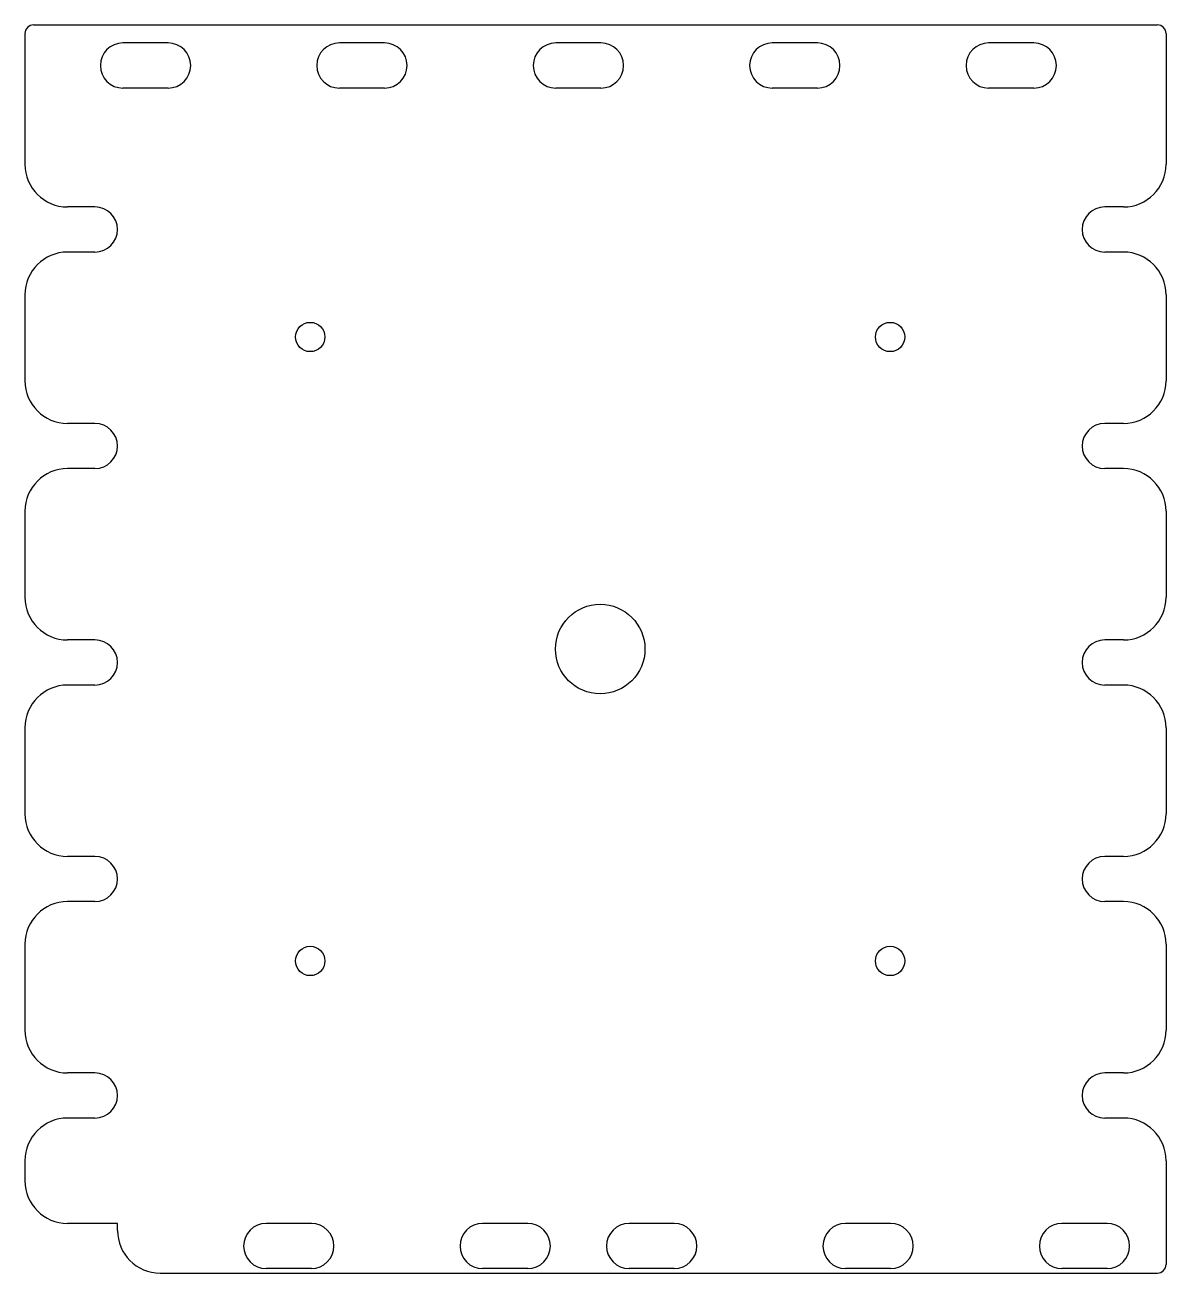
# Model space of a CAD drawing. Header units: millimetres. Extents: x 0 to 134, y -146 to 0.
import ezdxf

# ---------------------------------------------------------------- set-up
doc = ezdxf.new("R2010")
doc.units = ezdxf.units.MM

msp = doc.modelspace()

# ---------------------------------------------------------------- linework, layer by layer
at = {"color": 7, "linetype": 'Continuous', "lineweight": 25}
for p, q in [((1, 0), (132.92, 0)), ((0, -1), (0, -16.35)), ((133.92, -1), (133.92, -16.35)), ((16.8, -2.11), (11.5, -2.11)), ((42.2, -2.11), (36.9, -2.11)), ((67.6, -2.11), (62.3, -2.11)), ((93, -2.11), (87.7, -2.11)), ((118.4, -2.11), (113.1, -2.11)), ((16.8, -7.41), (11.5, -7.41)), ((42.2, -7.41), (36.9, -7.41)), ((67.6, -7.41), (62.3, -7.41)), ((93, -7.41), (87.7, -7.41)), ((118.4, -7.41), (113.1, -7.41)), ((8.21, -21.35), (5, -21.35)), ((128.92, -21.35), (126.73, -21.35)), ((8.21, -26.65), (5, -26.65)), ((128.92, -26.65), (126.73, -26.65)), ((0, -31.65), (0, -41.75)), ((133.92, -31.65), (133.92, -41.75)), ((8.21, -46.75), (5, -46.75)), ((128.92, -46.75), (126.73, -46.75)), ((8.21, -52.05), (5, -52.05)), ((128.92, -52.05), (126.73, -52.05)), ((0, -57.05), (0, -67.15)), ((133.92, -57.05), (133.92, -67.15)), ((8.21, -72.15), (5, -72.15)), ((128.92, -72.15), (126.73, -72.15)), ((8.21, -77.45), (5, -77.45)), ((128.92, -77.45), (126.73, -77.45)), ((0, -82.45), (0, -92.55)), ((133.92, -82.45), (133.92, -92.55)), ((8.21, -97.55), (5, -97.55)), ((128.92, -97.55), (126.73, -97.55)), ((8.21, -102.85), (5, -102.85)), ((128.92, -102.85), (126.73, -102.85)), ((0, -107.85), (0, -117.95)), ((133.92, -107.85), (133.92, -117.95)), ((8.21, -122.95), (5, -122.95)), ((128.92, -122.95), (126.73, -122.95)), ((8.21, -128.25), (5, -128.25)), ((128.92, -128.25), (126.73, -128.25)), ((0, -133.25), (0, -135.61)), ((133.92, -133.25), (133.92, -145.43)), ((10.86, -140.61), (5, -140.61)), ((10.86, -141.43), (10.86, -140.61)), ((33.61, -140.61), (28.31, -140.61)), ((59.01, -140.61), (53.71, -140.61)), ((76.2, -140.61), (70.9, -140.61)), ((101.6, -140.61), (96.3, -140.61)), ((127, -140.61), (121.7, -140.61)), ((15.86, -146.43), (132.92, -146.43)), ((33.61, -145.91), (28.31, -145.91)), ((59.01, -145.91), (53.71, -145.91)), ((76.2, -145.91), (70.9, -145.91)), ((101.6, -145.91), (96.3, -145.91)), ((127, -145.91), (121.7, -145.91))]:
    msp.add_line(p, q, dxfattribs=at)
for centre, radius in [((33.48, -36.61), 1.72), ((101.54, -36.61), 1.72), ((67.51, -73.22), 5.25), ((33.48, -109.82), 1.72), ((101.54, -109.82), 1.72)]:
    msp.add_circle(centre, radius, dxfattribs=at)
for centre, radius, start, end in [((132.92, -1), 1, 0, 90), ((1, -1), 1, 90, 180), ((11.5, -4.76), 2.65, 90, 270), ((16.8, -4.76), 2.65, 270, 90), ((36.9, -4.76), 2.65, 90, 270), ((42.2, -4.76), 2.65, 270, 90), ((62.3, -4.76), 2.65, 90, 270), ((67.6, -4.76), 2.65, 270, 90), ((87.7, -4.76), 2.65, 90, 270), ((93, -4.76), 2.65, 270, 90), ((113.1, -4.76), 2.65, 90, 270), ((118.4, -4.76), 2.65, 270, 90), ((5, -16.35), 5, 180, 270), ((128.92, -16.35), 5, 270, 0), ((8.21, -24), 2.65, 270, 90), ((126.73, -24), 2.65, 90, 270), ((5, -31.65), 5, 90, 180), ((128.92, -31.65), 5, 0, 90), ((5, -41.75), 5, 180, 270), ((128.92, -41.75), 5, 270, 0), ((8.21, -49.4), 2.65, 270, 90), ((126.73, -49.4), 2.65, 90, 270), ((5, -57.05), 5, 90, 180), ((128.92, -57.05), 5, 0, 90), ((5, -67.15), 5, 180, 270), ((128.92, -67.15), 5, 270, 0), ((8.21, -74.8), 2.65, 270, 90), ((126.73, -74.8), 2.65, 90, 270), ((5, -82.45), 5, 90, 180), ((128.92, -82.45), 5, 0, 90), ((5, -92.55), 5, 180, 270), ((128.92, -92.55), 5, 270, 0), ((8.21, -100.2), 2.65, 270, 90), ((126.73, -100.2), 2.65, 90, 270), ((5, -107.85), 5, 90, 180), ((128.92, -107.85), 5, 0, 90), ((5, -117.95), 5, 180, 270), ((128.92, -117.95), 5, 270, 0), ((8.21, -125.6), 2.65, 270, 90), ((126.73, -125.6), 2.65, 90, 270), ((5, -133.25), 5, 90, 180), ((128.92, -133.25), 5, 0, 90), ((5, -135.61), 5, 180, 270), ((15.86, -141.43), 5, 180, 270), ((28.31, -143.26), 2.65, 90, 270), ((33.61, -143.26), 2.65, 270, 90), ((53.71, -143.26), 2.65, 90, 270), ((59.01, -143.26), 2.65, 270, 90), ((70.9, -143.26), 2.65, 90, 270), ((76.2, -143.26), 2.65, 270, 90), ((96.3, -143.26), 2.65, 90, 270), ((101.6, -143.26), 2.65, 270, 90), ((121.7, -143.26), 2.65, 90, 270), ((127, -143.26), 2.65, 270, 90), ((132.92, -145.43), 1, 270, 360)]:
    msp.add_arc(centre, radius, start, end, dxfattribs=at)

doc.saveas('drawing.dxf')
